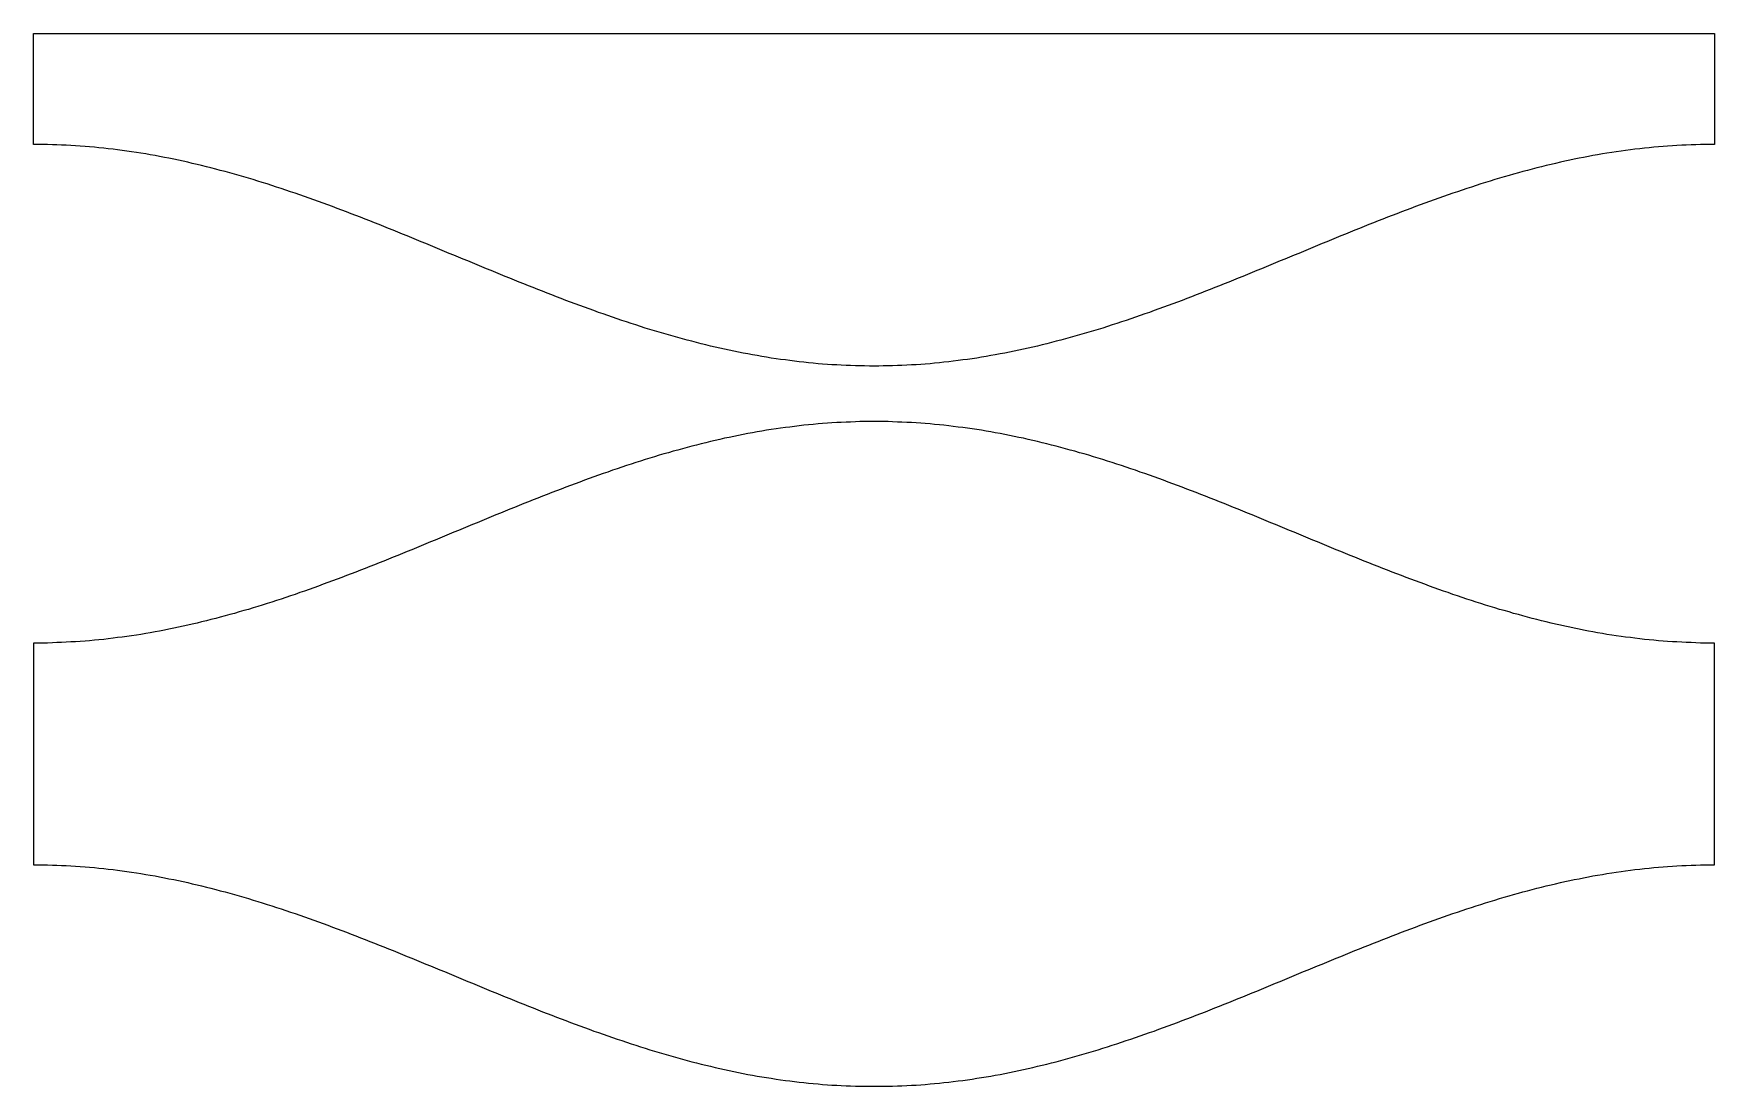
# Model space of a CAD drawing. Header units: millimetres. Extents: x 253057 to 254334, y 94211 to 95011.
import ezdxf

# ---------------------------------------------------------------- set-up
doc = ezdxf.new("R2010")
doc.units = ezdxf.units.MM
doc.header["$LTSCALE"] = 40
doc.header["$MEASUREMENT"] = 0

msp = doc.modelspace()

# ---------------------------------------------------------------- linework, layer by layer
for points in [[(254334.2, 94926.8), (254330.7, 94926.8), (254327.1, 94926.8), (254323.6, 94926.7), (254320, 94926.6), (254316.5, 94926.5), (254312.9, 94926.4), (254309.4, 94926.2), (254305.8, 94926), (254302.3, 94925.8), (254298.7, 94925.6), (254295.2, 94925.3), (254291.7, 94925), (254288.1, 94924.7), (254284.6, 94924.3), (254281, 94924), (254277.5, 94923.6), (254273.9, 94923.2), (254270.4, 94922.7), (254266.8, 94922.3), (254263.3, 94921.8), (254259.7, 94921.2), (254256.2, 94920.7), (254252.6, 94920.1), (254249.1, 94919.6), (254245.5, 94918.9), (254242, 94918.3), (254238.5, 94917.7), (254234.9, 94917), (254231.4, 94916.3), (254227.8, 94915.6), (254224.3, 94914.8), (254220.7, 94914), (254217.2, 94913.3), (254213.6, 94912.4), (254210.1, 94911.6), (254206.5, 94910.8), (254203, 94909.9), (254199.4, 94909), (254195.9, 94908.1), (254192.3, 94907.1), (254188.8, 94906.2), (254185.3, 94905.2), (254181.7, 94904.2), (254178.2, 94903.2), (254174.6, 94902.2), (254171.1, 94901.1), (254167.5, 94900.1), (254164, 94899), (254160.4, 94897.9), (254156.9, 94896.8), (254153.3, 94895.6), (254149.8, 94894.5), (254146.2, 94893.3), (254142.7, 94892.1), (254139.2, 94890.9), (254135.6, 94889.7), (254132.1, 94888.5), (254128.5, 94887.3), (254125, 94886), (254121.4, 94884.8), (254117.9, 94883.5), (254114.3, 94882.2), (254110.8, 94880.9), (254107.2, 94879.6), (254103.7, 94878.2), (254100.1, 94876.9), (254096.6, 94875.6), (254093, 94874.2), (254089.5, 94872.8), (254086, 94871.5), (254082.4, 94870.1), (254078.9, 94868.7), (254075.3, 94867.3), (254071.8, 94865.9), (254068.2, 94864.5), (254064.7, 94863), (254061.1, 94861.6), (254057.6, 94860.2), (254054, 94858.7), (254050.5, 94857.3), (254046.9, 94855.8), (254043.4, 94854.4), (254039.8, 94852.9), (254036.3, 94851.5), (254032.8, 94850), (254029.2, 94848.5), (254025.7, 94847.1), (254022.1, 94845.6), (254018.6, 94844.1), (254015, 94842.7), (254011.5, 94841.2), (254007.9, 94839.7), (254004.4, 94838.3), (254000.8, 94836.8), (253997.3, 94835.3), (253993.7, 94833.9), (253990.2, 94832.4), (253986.7, 94831), (253983.1, 94829.5), (253979.6, 94828.1), (253976, 94826.6), (253972.5, 94825.2), (253968.9, 94823.7), (253965.4, 94822.3), (253961.8, 94820.9), (253958.3, 94819.5), (253954.7, 94818.1), (253951.2, 94816.7), (253947.6, 94815.3), (253944.1, 94813.9), (253940.5, 94812.5), (253937, 94811.1), (253933.5, 94809.8), (253929.9, 94808.4), (253926.4, 94807.1), (253922.8, 94805.8), (253919.3, 94804.5), (253915.7, 94803.2), (253912.2, 94801.9), (253908.6, 94800.6), (253905.1, 94799.3), (253901.5, 94798.1), (253898, 94796.8), (253894.4, 94795.6), (253890.9, 94794.4), (253887.3, 94793.2), (253883.8, 94792), (253880.3, 94790.8), (253876.7, 94789.7), (253873.2, 94788.6), (253869.6, 94787.4), (253866.1, 94786.3), (253862.5, 94785.3), (253859, 94784.2), (253855.4, 94783.2), (253851.9, 94782.1), (253848.3, 94781.1), (253844.8, 94780.1), (253841.2, 94779.1), (253837.7, 94778.2), (253834.2, 94777.3), (253830.6, 94776.3), (253827.1, 94775.4), (253823.5, 94774.6), (253820, 94773.7), (253816.4, 94772.9), (253812.9, 94772.1), (253809.3, 94771.3), (253805.8, 94770.5), (253802.2, 94769.8), (253798.7, 94769.1), (253795.1, 94768.4), (253791.6, 94767.7), (253788, 94767), (253784.5, 94766.4), (253781, 94765.8), (253777.4, 94765.2), (253773.9, 94764.6), (253770.3, 94764.1), (253766.8, 94763.6), (253763.2, 94763.1), (253759.7, 94762.6), (253756.1, 94762.2), (253752.6, 94761.8), (253749, 94761.4), (253745.5, 94761), (253741.9, 94760.7), (253738.4, 94760.3), (253734.8, 94760), (253731.3, 94759.8), (253727.8, 94759.5), (253724.2, 94759.3), (253720.7, 94759.1), (253717.1, 94759), (253713.6, 94758.8), (253710, 94758.7), (253706.5, 94758.6), (253702.9, 94758.6), (253699.4, 94758.5), (253695.8, 94758.5), (253692.3, 94758.5), (253688.7, 94758.6), (253685.2, 94758.6), (253681.7, 94758.7), (253678.1, 94758.8), (253674.6, 94759), (253671, 94759.1), (253667.5, 94759.3), (253663.9, 94759.5), (253660.4, 94759.8), (253656.8, 94760), (253653.3, 94760.3), (253649.7, 94760.7), (253646.2, 94761), (253642.6, 94761.4), (253639.1, 94761.8), (253635.5, 94762.2), (253632, 94762.6), (253628.5, 94763.1), (253624.9, 94763.6), (253621.4, 94764.1), (253617.8, 94764.6), (253614.3, 94765.2), (253610.7, 94765.8), (253607.2, 94766.4), (253603.6, 94767), (253600.1, 94767.7), (253596.5, 94768.4), (253593, 94769.1), (253589.4, 94769.8), (253585.9, 94770.5), (253582.3, 94771.3), (253578.8, 94772.1), (253575.3, 94772.9), (253571.7, 94773.7), (253568.2, 94774.6), (253564.6, 94775.4), (253561.1, 94776.3), (253557.5, 94777.3), (253554, 94778.2), (253550.4, 94779.1), (253546.9, 94780.1), (253543.3, 94781.1), (253539.8, 94782.1), (253536.2, 94783.2), (253532.7, 94784.2), (253529.2, 94785.3), (253525.6, 94786.3), (253522.1, 94787.4), (253518.5, 94788.6), (253515, 94789.7), (253511.4, 94790.8), (253507.9, 94792), (253504.3, 94793.2), (253500.8, 94794.4), (253497.2, 94795.6), (253493.7, 94796.8), (253490.1, 94798.1), (253486.6, 94799.3), (253483, 94800.6), (253479.5, 94801.9), (253476, 94803.2), (253472.4, 94804.5), (253468.9, 94805.8), (253465.3, 94807.1), (253461.8, 94808.4), (253458.2, 94809.8), (253454.7, 94811.1), (253451.1, 94812.5), (253447.6, 94813.9), (253444, 94815.3), (253440.5, 94816.7), (253436.9, 94818.1), (253433.4, 94819.5), (253429.8, 94820.9), (253426.3, 94822.3), (253422.8, 94823.7), (253419.2, 94825.2), (253415.7, 94826.6), (253412.1, 94828.1), (253408.6, 94829.5), (253405, 94831), (253401.5, 94832.4), (253397.9, 94833.9), (253394.4, 94835.3), (253390.8, 94836.8), (253387.3, 94838.3), (253383.7, 94839.7), (253380.2, 94841.2), (253376.7, 94842.7), (253373.1, 94844.1), (253369.6, 94845.6), (253366, 94847.1), (253362.5, 94848.5), (253358.9, 94850), (253355.4, 94851.5), (253351.8, 94852.9), (253348.3, 94854.4), (253344.7, 94855.8), (253341.2, 94857.3), (253337.6, 94858.7), (253334.1, 94860.2), (253330.5, 94861.6), (253327, 94863), (253323.5, 94864.5), (253319.9, 94865.9), (253316.4, 94867.3), (253312.8, 94868.7), (253309.3, 94870.1), (253305.7, 94871.5), (253302.2, 94872.8), (253298.6, 94874.2), (253295.1, 94875.6), (253291.5, 94876.9), (253288, 94878.2), (253284.4, 94879.6), (253280.9, 94880.9), (253277.3, 94882.2), (253273.8, 94883.5), (253270.3, 94884.8), (253266.7, 94886), (253263.2, 94887.3), (253259.6, 94888.5), (253256.1, 94889.7), (253252.5, 94890.9), (253249, 94892.1), (253245.4, 94893.3), (253241.9, 94894.5), (253238.3, 94895.6), (253234.8, 94896.8), (253231.2, 94897.9), (253227.7, 94899), (253224.2, 94900.1), (253220.6, 94901.1), (253217.1, 94902.2), (253213.5, 94903.2), (253210, 94904.2), (253206.4, 94905.2), (253202.9, 94906.2), (253199.3, 94907.1), (253195.8, 94908.1), (253192.2, 94909), (253188.7, 94909.9), (253185.1, 94910.8), (253181.6, 94911.6), (253178, 94912.4), (253174.5, 94913.3), (253171, 94914), (253167.4, 94914.8), (253163.9, 94915.6), (253160.3, 94916.3), (253156.8, 94917), (253153.2, 94917.7), (253149.7, 94918.3), (253146.1, 94918.9), (253142.6, 94919.6), (253139, 94920.1), (253135.5, 94920.7), (253131.9, 94921.2), (253128.4, 94921.8), (253124.8, 94922.3), (253121.3, 94922.7), (253117.8, 94923.2), (253114.2, 94923.6), (253110.7, 94924), (253107.1, 94924.3), (253103.6, 94924.7), (253100, 94925), (253096.5, 94925.3), (253092.9, 94925.6), (253089.4, 94925.8), (253085.8, 94926), (253082.3, 94926.2), (253078.7, 94926.4), (253075.2, 94926.5), (253071.7, 94926.6), (253068.1, 94926.7), (253064.6, 94926.8), (253061, 94926.8), (253057.5, 94926.8), (253057.5, 95011), (254334.2, 95011)], [(253057.5, 94379.7), (253061, 94379.7), (253064.6, 94379.6), (253068.1, 94379.6), (253071.7, 94379.5), (253075.2, 94379.4), (253078.7, 94379.2), (253082.3, 94379.1), (253085.8, 94378.9), (253089.4, 94378.7), (253092.9, 94378.4), (253096.5, 94378.1), (253100, 94377.9), (253103.6, 94377.5), (253107.1, 94377.2), (253110.7, 94376.8), (253114.2, 94376.4), (253117.8, 94376), (253121.3, 94375.6), (253124.8, 94375.1), (253128.4, 94374.6), (253131.9, 94374.1), (253135.5, 94373.6), (253139, 94373), (253142.6, 94372.4), (253146.1, 94371.8), (253149.7, 94371.2), (253153.2, 94370.5), (253156.8, 94369.8), (253160.3, 94369.1), (253163.9, 94368.4), (253167.4, 94367.7), (253171, 94366.9), (253174.5, 94366.1), (253178, 94365.3), (253181.6, 94364.5), (253185.1, 94363.6), (253188.7, 94362.7), (253192.2, 94361.9), (253195.8, 94360.9), (253199.3, 94360), (253202.9, 94359.1), (253206.4, 94358.1), (253210, 94357.1), (253213.5, 94356.1), (253217.1, 94355), (253220.6, 94354), (253224.2, 94352.9), (253227.7, 94351.8), (253231.2, 94350.7), (253234.8, 94349.6), (253238.3, 94348.5), (253241.9, 94347.3), (253245.4, 94346.2), (253249, 94345), (253252.5, 94343.8), (253256.1, 94342.6), (253259.6, 94341.4), (253263.2, 94340.1), (253266.7, 94338.9), (253270.3, 94337.6), (253273.8, 94336.3), (253277.3, 94335), (253280.9, 94333.7), (253284.4, 94332.4), (253288, 94331.1), (253291.5, 94329.8), (253295.1, 94328.4), (253298.6, 94327.1), (253302.2, 94325.7), (253305.7, 94324.3), (253309.3, 94322.9), (253312.8, 94321.5), (253316.4, 94320.1), (253319.9, 94318.7), (253323.5, 94317.3), (253327, 94315.9), (253330.5, 94314.5), (253334.1, 94313), (253337.6, 94311.6), (253341.2, 94310.1), (253344.7, 94308.7), (253348.3, 94307.2), (253351.8, 94305.8), (253355.4, 94304.3), (253358.9, 94302.9), (253362.5, 94301.4), (253366, 94299.9), (253369.6, 94298.5), (253373.1, 94297), (253376.7, 94295.5), (253380.2, 94294.1), (253383.7, 94292.6), (253387.3, 94291.1), (253390.8, 94289.7), (253394.4, 94288.2), (253397.9, 94286.7), (253401.5, 94285.3), (253405, 94283.8), (253408.6, 94282.4), (253412.1, 94280.9), (253415.7, 94279.5), (253419.2, 94278), (253422.8, 94276.6), (253426.3, 94275.2), (253429.8, 94273.7), (253433.4, 94272.3), (253436.9, 94270.9), (253440.5, 94269.5), (253444, 94268.1), (253447.6, 94266.7), (253451.1, 94265.4), (253454.7, 94264), (253458.2, 94262.6), (253461.8, 94261.3), (253465.3, 94260), (253468.9, 94258.6), (253472.4, 94257.3), (253476, 94256), (253479.5, 94254.7), (253483, 94253.4), (253486.6, 94252.2), (253490.1, 94250.9), (253493.7, 94249.7), (253497.2, 94248.5), (253500.8, 94247.3), (253504.3, 94246.1), (253507.9, 94244.9), (253511.4, 94243.7), (253515, 94242.6), (253518.5, 94241.4), (253522.1, 94240.3), (253525.6, 94239.2), (253529.2, 94238.1), (253532.7, 94237.1), (253536.2, 94236), (253539.8, 94235), (253543.3, 94234), (253546.9, 94233), (253550.4, 94232), (253554, 94231.1), (253557.5, 94230.1), (253561.1, 94229.2), (253564.6, 94228.3), (253568.2, 94227.4), (253571.7, 94226.6), (253575.3, 94225.7), (253578.8, 94224.9), (253582.3, 94224.1), (253585.9, 94223.4), (253589.4, 94222.6), (253593, 94221.9), (253596.5, 94221.2), (253600.1, 94220.5), (253603.6, 94219.9), (253607.2, 94219.2), (253610.7, 94218.6), (253614.3, 94218.1), (253617.8, 94217.5), (253621.4, 94216.9), (253624.9, 94216.4), (253628.5, 94215.9), (253632, 94215.5), (253635.5, 94215), (253639.1, 94214.6), (253642.6, 94214.2), (253646.2, 94213.9), (253649.7, 94213.5), (253653.3, 94213.2), (253656.8, 94212.9), (253660.4, 94212.6), (253663.9, 94212.4), (253667.5, 94212.2), (253671, 94212), (253674.6, 94211.8), (253678.1, 94211.7), (253681.7, 94211.6), (253685.2, 94211.5), (253688.7, 94211.4), (253692.3, 94211.4), (253695.8, 94211.4), (253699.4, 94211.4), (253702.9, 94211.4), (253706.5, 94211.5), (253710, 94211.6), (253713.6, 94211.7), (253717.1, 94211.8), (253720.7, 94212), (253724.2, 94212.2), (253727.8, 94212.4), (253731.3, 94212.6), (253734.8, 94212.9), (253738.4, 94213.2), (253741.9, 94213.5), (253745.5, 94213.9), (253749, 94214.2), (253752.6, 94214.6), (253756.1, 94215), (253759.7, 94215.5), (253763.2, 94215.9), (253766.8, 94216.4), (253770.3, 94216.9), (253773.9, 94217.5), (253777.4, 94218.1), (253781, 94218.6), (253784.5, 94219.2), (253788, 94219.9), (253791.6, 94220.5), (253795.1, 94221.2), (253798.7, 94221.9), (253802.2, 94222.6), (253805.8, 94223.4), (253809.3, 94224.1), (253812.9, 94224.9), (253816.4, 94225.7), (253820, 94226.6), (253823.5, 94227.4), (253827.1, 94228.3), (253830.6, 94229.2), (253834.2, 94230.1), (253837.7, 94231.1), (253841.2, 94232), (253844.8, 94233), (253848.3, 94234), (253851.9, 94235), (253855.4, 94236), (253859, 94237.1), (253862.5, 94238.1), (253866.1, 94239.2), (253869.6, 94240.3), (253873.2, 94241.4), (253876.7, 94242.6), (253880.3, 94243.7), (253883.8, 94244.9), (253887.3, 94246.1), (253890.9, 94247.3), (253894.4, 94248.5), (253898, 94249.7), (253901.5, 94250.9), (253905.1, 94252.2), (253908.6, 94253.4), (253912.2, 94254.7), (253915.7, 94256), (253919.3, 94257.3), (253922.8, 94258.6), (253926.4, 94260), (253929.9, 94261.3), (253933.5, 94262.6), (253937, 94264), (253940.5, 94265.4), (253944.1, 94266.7), (253947.6, 94268.1), (253951.2, 94269.5), (253954.7, 94270.9), (253958.3, 94272.3), (253961.8, 94273.7), (253965.4, 94275.2), (253968.9, 94276.6), (253972.5, 94278), (253976, 94279.5), (253979.6, 94280.9), (253983.1, 94282.4), (253986.7, 94283.8), (253990.2, 94285.3), (253993.7, 94286.7), (253997.3, 94288.2), (254000.8, 94289.7), (254004.4, 94291.1), (254007.9, 94292.6), (254011.5, 94294.1), (254015, 94295.5), (254018.6, 94297), (254022.1, 94298.5), (254025.7, 94299.9), (254029.2, 94301.4), (254032.8, 94302.9), (254036.3, 94304.3), (254039.8, 94305.8), (254043.4, 94307.2), (254046.9, 94308.7), (254050.5, 94310.1), (254054, 94311.6), (254057.6, 94313), (254061.1, 94314.5), (254064.7, 94315.9), (254068.2, 94317.3), (254071.8, 94318.7), (254075.3, 94320.1), (254078.9, 94321.5), (254082.4, 94322.9), (254086, 94324.3), (254089.5, 94325.7), (254093, 94327.1), (254096.6, 94328.4), (254100.1, 94329.8), (254103.7, 94331.1), (254107.2, 94332.4), (254110.8, 94333.7), (254114.3, 94335), (254117.9, 94336.3), (254121.4, 94337.6), (254125, 94338.9), (254128.5, 94340.1), (254132.1, 94341.4), (254135.6, 94342.6), (254139.2, 94343.8), (254142.7, 94345), (254146.2, 94346.2), (254149.8, 94347.3), (254153.3, 94348.5), (254156.9, 94349.6), (254160.4, 94350.7), (254164, 94351.8), (254167.5, 94352.9), (254171.1, 94354), (254174.6, 94355), (254178.2, 94356.1), (254181.7, 94357.1), (254185.3, 94358.1), (254188.8, 94359.1), (254192.3, 94360), (254195.9, 94360.9), (254199.4, 94361.9), (254203, 94362.7), (254206.5, 94363.6), (254210.1, 94364.5), (254213.6, 94365.3), (254217.2, 94366.1), (254220.7, 94366.9), (254224.3, 94367.7), (254227.8, 94368.4), (254231.4, 94369.1), (254234.9, 94369.8), (254238.5, 94370.5), (254242, 94371.2), (254245.5, 94371.8), (254249.1, 94372.4), (254252.6, 94373), (254256.2, 94373.6), (254259.7, 94374.1), (254263.3, 94374.6), (254266.8, 94375.1), (254270.4, 94375.6), (254273.9, 94376), (254277.5, 94376.4), (254281, 94376.8), (254284.6, 94377.2), (254288.1, 94377.5), (254291.7, 94377.9), (254295.2, 94378.1), (254298.7, 94378.4), (254302.3, 94378.7), (254305.8, 94378.9), (254309.4, 94379.1), (254312.9, 94379.2), (254316.5, 94379.4), (254320, 94379.5), (254323.6, 94379.6), (254327.1, 94379.6), (254330.7, 94379.7), (254334.2, 94379.7), (254334.2, 94548), (254330.7, 94548), (254327.1, 94548.1), (254323.6, 94548.1), (254320, 94548.2), (254316.5, 94548.4), (254312.9, 94548.5), (254309.4, 94548.7), (254305.8, 94548.9), (254302.3, 94549.1), (254298.7, 94549.3), (254295.2, 94549.6), (254291.7, 94549.9), (254288.1, 94550.2), (254284.6, 94550.5), (254281, 94550.9), (254277.5, 94551.3), (254273.9, 94551.7), (254270.4, 94552.2), (254266.8, 94552.6), (254263.3, 94553.1), (254259.7, 94553.6), (254256.2, 94554.2), (254252.6, 94554.7), (254249.1, 94555.3), (254245.5, 94555.9), (254242, 94556.6), (254238.5, 94557.2), (254234.9, 94557.9), (254231.4, 94558.6), (254227.8, 94559.3), (254224.3, 94560.1), (254220.7, 94560.8), (254217.2, 94561.6), (254213.6, 94562.4), (254210.1, 94563.3), (254206.5, 94564.1), (254203, 94565), (254199.4, 94565.9), (254195.9, 94566.8), (254192.3, 94567.7), (254188.8, 94568.7), (254185.3, 94569.7), (254181.7, 94570.6), (254178.2, 94571.7), (254174.6, 94572.7), (254171.1, 94573.7), (254167.5, 94574.8), (254164, 94575.9), (254160.4, 94577), (254156.9, 94578.1), (254153.3, 94579.2), (254149.8, 94580.4), (254146.2, 94581.5), (254142.7, 94582.7), (254139.2, 94583.9), (254135.6, 94585.1), (254132.1, 94586.4), (254128.5, 94587.6), (254125, 94588.9), (254121.4, 94590.1), (254117.9, 94591.4), (254114.3, 94592.7), (254110.8, 94594), (254107.2, 94595.3), (254103.7, 94596.6), (254100.1, 94598), (254096.6, 94599.3), (254093, 94600.7), (254089.5, 94602), (254086, 94603.4), (254082.4, 94604.8), (254078.9, 94606.2), (254075.3, 94607.6), (254071.8, 94609), (254068.2, 94610.4), (254064.7, 94611.8), (254061.1, 94613.3), (254057.6, 94614.7), (254054, 94616.1), (254050.5, 94617.6), (254046.9, 94619), (254043.4, 94620.5), (254039.8, 94621.9), (254036.3, 94623.4), (254032.8, 94624.9), (254029.2, 94626.3), (254025.7, 94627.8), (254022.1, 94629.3), (254018.6, 94630.7), (254015, 94632.2), (254011.5, 94633.7), (254007.9, 94635.1), (254004.4, 94636.6), (254000.8, 94638.1), (253997.3, 94639.5), (253993.7, 94641), (253990.2, 94642.5), (253986.7, 94643.9), (253983.1, 94645.4), (253979.6, 94646.8), (253976, 94648.3), (253972.5, 94649.7), (253968.9, 94651.1), (253965.4, 94652.6), (253961.8, 94654), (253958.3, 94655.4), (253954.7, 94656.8), (253951.2, 94658.2), (253947.6, 94659.6), (253944.1, 94661), (253940.5, 94662.4), (253937, 94663.7), (253933.5, 94665.1), (253929.9, 94666.4), (253926.4, 94667.8), (253922.8, 94669.1), (253919.3, 94670.4), (253915.7, 94671.7), (253912.2, 94673), (253908.6, 94674.3), (253905.1, 94675.6), (253901.5, 94676.8), (253898, 94678), (253894.4, 94679.3), (253890.9, 94680.5), (253887.3, 94681.7), (253883.8, 94682.9), (253880.3, 94684), (253876.7, 94685.2), (253873.2, 94686.3), (253869.6, 94687.4), (253866.1, 94688.5), (253862.5, 94689.6), (253859, 94690.7), (253855.4, 94691.7), (253851.9, 94692.7), (253848.3, 94693.8), (253844.8, 94694.7), (253841.2, 94695.7), (253837.7, 94696.7), (253834.2, 94697.6), (253830.6, 94698.5), (253827.1, 94699.4), (253823.5, 94700.3), (253820, 94701.1), (253816.4, 94702), (253812.9, 94702.8), (253809.3, 94703.6), (253805.8, 94704.3), (253802.2, 94705.1), (253798.7, 94705.8), (253795.1, 94706.5), (253791.6, 94707.2), (253788, 94707.9), (253784.5, 94708.5), (253781, 94709.1), (253777.4, 94709.7), (253773.9, 94710.2), (253770.3, 94710.8), (253766.8, 94711.3), (253763.2, 94711.8), (253759.7, 94712.2), (253756.1, 94712.7), (253752.6, 94713.1), (253749, 94713.5), (253745.5, 94713.9), (253741.9, 94714.2), (253738.4, 94714.5), (253734.8, 94714.8), (253731.3, 94715.1), (253727.8, 94715.3), (253724.2, 94715.5), (253720.7, 94715.7), (253717.1, 94715.9), (253713.6, 94716), (253710, 94716.2), (253706.5, 94716.3), (253702.9, 94716.3), (253699.4, 94716.4), (253695.8, 94716.4), (253692.3, 94716.4), (253688.7, 94716.3), (253685.2, 94716.3), (253681.7, 94716.2), (253678.1, 94716), (253674.6, 94715.9), (253671, 94715.7), (253667.5, 94715.5), (253663.9, 94715.3), (253660.4, 94715.1), (253656.8, 94714.8), (253653.3, 94714.5), (253649.7, 94714.2), (253646.2, 94713.9), (253642.6, 94713.5), (253639.1, 94713.1), (253635.5, 94712.7), (253632, 94712.2), (253628.5, 94711.8), (253624.9, 94711.3), (253621.4, 94710.8), (253617.8, 94710.2), (253614.3, 94709.7), (253610.7, 94709.1), (253607.2, 94708.5), (253603.6, 94707.9), (253600.1, 94707.2), (253596.5, 94706.5), (253593, 94705.8), (253589.4, 94705.1), (253585.9, 94704.3), (253582.3, 94703.6), (253578.8, 94702.8), (253575.3, 94702), (253571.7, 94701.1), (253568.2, 94700.3), (253564.6, 94699.4), (253561.1, 94698.5), (253557.5, 94697.6), (253554, 94696.7), (253550.4, 94695.7), (253546.9, 94694.7), (253543.3, 94693.8), (253539.8, 94692.7), (253536.2, 94691.7), (253532.7, 94690.7), (253529.2, 94689.6), (253525.6, 94688.5), (253522.1, 94687.4), (253518.5, 94686.3), (253515, 94685.2), (253511.4, 94684), (253507.9, 94682.9), (253504.3, 94681.7), (253500.8, 94680.5), (253497.2, 94679.3), (253493.7, 94678), (253490.1, 94676.8), (253486.6, 94675.6), (253483, 94674.3), (253479.5, 94673), (253476, 94671.7), (253472.4, 94670.4), (253468.9, 94669.1), (253465.3, 94667.8), (253461.8, 94666.4), (253458.2, 94665.1), (253454.7, 94663.7), (253451.1, 94662.4), (253447.6, 94661), (253444, 94659.6), (253440.5, 94658.2), (253436.9, 94656.8), (253433.4, 94655.4), (253429.8, 94654), (253426.3, 94652.6), (253422.8, 94651.1), (253419.2, 94649.7), (253415.7, 94648.3), (253412.1, 94646.8), (253408.6, 94645.4), (253405, 94643.9), (253401.5, 94642.5), (253397.9, 94641), (253394.4, 94639.5), (253390.8, 94638.1), (253387.3, 94636.6), (253383.7, 94635.1), (253380.2, 94633.7), (253376.7, 94632.2), (253373.1, 94630.7), (253369.6, 94629.3), (253366, 94627.8), (253362.5, 94626.3), (253358.9, 94624.9), (253355.4, 94623.4), (253351.8, 94621.9), (253348.3, 94620.5), (253344.7, 94619), (253341.2, 94617.6), (253337.6, 94616.1), (253334.1, 94614.7), (253330.5, 94613.3), (253327, 94611.8), (253323.5, 94610.4), (253319.9, 94609), (253316.4, 94607.6), (253312.8, 94606.2), (253309.3, 94604.8), (253305.7, 94603.4), (253302.2, 94602), (253298.6, 94600.7), (253295.1, 94599.3), (253291.5, 94598), (253288, 94596.6), (253284.4, 94595.3), (253280.9, 94594), (253277.3, 94592.7), (253273.8, 94591.4), (253270.3, 94590.1), (253266.7, 94588.9), (253263.2, 94587.6), (253259.6, 94586.4), (253256.1, 94585.1), (253252.5, 94583.9), (253249, 94582.7), (253245.4, 94581.5), (253241.9, 94580.4), (253238.3, 94579.2), (253234.8, 94578.1), (253231.2, 94577), (253227.7, 94575.9), (253224.2, 94574.8), (253220.6, 94573.7), (253217.1, 94572.7), (253213.5, 94571.7), (253210, 94570.6), (253206.4, 94569.7), (253202.9, 94568.7), (253199.3, 94567.7), (253195.8, 94566.8), (253192.2, 94565.9), (253188.7, 94565), (253185.1, 94564.1), (253181.6, 94563.3), (253178, 94562.4), (253174.5, 94561.6), (253171, 94560.8), (253167.4, 94560.1), (253163.9, 94559.3), (253160.3, 94558.6), (253156.8, 94557.9), (253153.2, 94557.2), (253149.7, 94556.6), (253146.1, 94555.9), (253142.6, 94555.3), (253139, 94554.7), (253135.5, 94554.2), (253131.9, 94553.6), (253128.4, 94553.1), (253124.8, 94552.6), (253121.3, 94552.2), (253117.8, 94551.7), (253114.2, 94551.3), (253110.7, 94550.9), (253107.1, 94550.5), (253103.6, 94550.2), (253100, 94549.9), (253096.5, 94549.6), (253092.9, 94549.3), (253089.4, 94549.1), (253085.8, 94548.9), (253082.3, 94548.7), (253078.7, 94548.5), (253075.2, 94548.4), (253071.7, 94548.2), (253068.1, 94548.1), (253064.6, 94548.1), (253061, 94548), (253057.5, 94548)]]:
    msp.add_lwpolyline(points, close=True)

doc.saveas('drawing.dxf')
